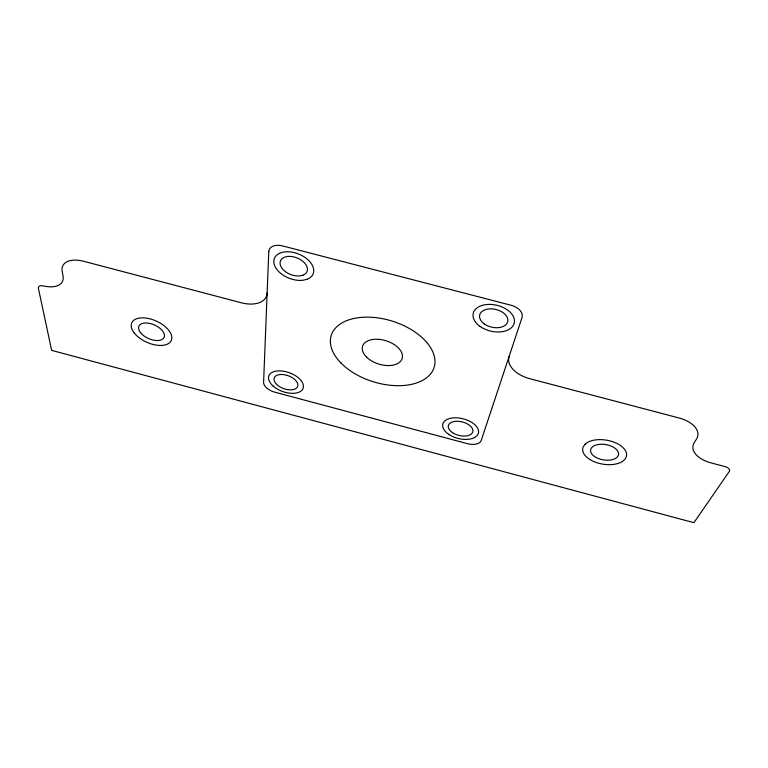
<?xml version="1.0" encoding="UTF-8"?>
<svg xmlns="http://www.w3.org/2000/svg" width="768" height="768" viewBox="0 0 768 768"><rect width="100%" height="100%" fill="white"/><g stroke="black" fill="none" stroke-linecap="round" stroke-linejoin="round"><path stroke-width="1.15" d="M509.107 356.477A27.35 16.512 11.6 0 0 529.834 378.71L678.922 417.946A27.168 15.206 7.3 0 1 696.576 438.922L694.176 442.819A27.398 14.966 6.1 0 0 711.187 462.922L725.117 466.618A6.71 3.581 6.3 0 1 729.235 471.523L693.917 522.691L51.648 350.362L38.4 288.288A6.643 3.456 27.1 0 1 43.469 285.946L45.35 286.32A26.438 13.958 27.8 0 0 63.034 276.038L62.189 271.421A26.381 14.314 26.8 0 1 83.827 261.322L241.334 302.774A26.957 16.003 22.9 0 0 267.149 293.002M268.79 251.491L263.597 382.387A12.086 6.557 20.1 0 0 274.79 392.17L467.405 443.664A12.221 6.682 13.9 0 0 481.21 440.496L522.038 317.539A14.227 9.034 12.6 0 0 511.018 305.242L282.72 245.952A14.083 8.813 22.4 0 0 268.79 251.491M585.11 444.192L583.152 446.966A22.205 12.134 9.6 0 0 609.398 464.678A22.205 12.134 9.6 0 0 622.051 446.736A22.205 12.134 9.6 0 0 585.11 444.192M302.928 275.194L300.01 275.885A14.285 8.89 21.7 0 1 280.08 263.405A14.285 8.89 21.7 0 1 299.059 258.845A14.285 8.89 21.7 0 1 302.928 275.194M307.123 279.264L302.87 280.272A20.88 12.998 21.7 0 1 273.802 261.974A20.88 12.998 21.7 0 1 301.584 255.389A20.88 12.998 21.7 0 1 307.123 279.264M287.222 375.408L284.074 374.688A12.47 6.826 19.8 0 0 274.013 379.738A12.47 6.826 19.8 0 0 285.648 389.213A12.47 6.826 19.8 0 0 297.821 385.882L297.773 384.01A12.47 6.826 19.8 0 0 287.222 375.408M484.358 323.952A14.419 9.091 13.2 0 0 507.619 322.013A14.419 9.091 13.2 0 0 489.13 308.918A14.419 9.091 13.2 0 0 484.358 323.952M452.707 432.768A12.595 6.941 14.2 0 0 472.742 431.971A12.595 6.941 14.2 0 0 456.336 421.286A12.595 6.941 14.2 0 0 452.707 432.768M480.019 326.41A21.062 13.277 13.2 0 0 514.061 323.693A21.062 13.277 13.2 0 0 487.152 304.493A21.062 13.277 13.2 0 0 480.019 326.41M449.04 434.554A18.403 10.147 14.2 0 0 478.358 433.469A18.403 10.147 14.2 0 0 454.464 417.811A18.403 10.147 14.2 0 0 449.04 434.554M272.986 385.91A18.221 9.965 19.8 0 0 302.573 389.357A18.221 9.965 19.8 0 0 282.317 371.05A18.221 9.965 19.8 0 0 272.986 385.91M366.509 357.034A20.707 12.211 17.2 0 0 401.002 360.758A20.707 12.211 17.2 0 0 379.555 339.398A20.707 12.211 17.2 0 0 366.509 357.034M340.723 362.765A53.866 31.766 17.2 0 0 430.694 373.776A53.866 31.766 17.2 0 0 376.55 317.731A53.866 31.766 17.2 0 0 340.723 362.765M140.63 332.755A13.795 7.402 24.1 0 0 163.037 338.832A13.795 7.402 24.1 0 0 150.874 323.693A13.795 7.402 24.1 0 0 140.63 332.755M594.576 456.547A14.15 7.738 9.6 0 0 618.067 455.914A14.15 7.738 9.6 0 0 601.027 444.259A14.15 7.738 9.6 0 0 594.576 456.547M134.39 333.149A21.638 11.616 24.1 0 0 169.546 342.787A21.638 11.616 24.1 0 0 150.605 319.018A21.638 11.616 24.1 0 0 134.39 333.149"/></g></svg>
